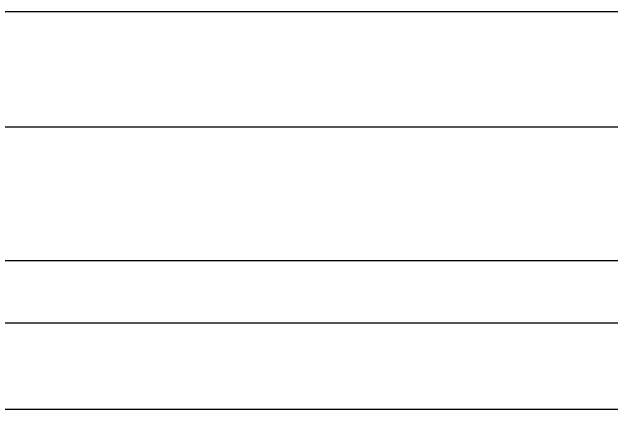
# Model space of a CAD drawing. Header units: inches. Extents: x -343 to 13887, y -13069 to -746.
# Drawn here: x 3371.02 to 3391.85, y -9244.96 to -9231.16 of the extents above; entities that cross this region are included whole.
import ezdxf

# ---------------------------------------------------------------- set-up
doc = ezdxf.new("R2010")
doc.units = ezdxf.units.IN
doc.header["$LTSCALE"] = 17
doc.header["$MEASUREMENT"] = 0
doc.layers.add('OUTLINE', color=1, linetype='Continuous', lineweight=25)

# ---------------------------------------------------------------- blocks, each defined once
blk = doc.blocks.new('fddd')
for p, q in [((-501.996, -3294.125), (-533.815, -3294.125)), ((-399.033, -3298.125), (-539.917, -3298.125)), ((-538.089, -3302.76), (-443.96, -3302.76)), ((-537.997, -3304.923), (-443.96, -3304.923)), ((-535.252, -3307.923), (-405.5, -3307.923))]:
    blk.add_line(p, q)

msp = doc.modelspace()

# ---------------------------------------------------------------- block references
at = {"layer": 'OUTLINE'}
msp.add_blockref('fddd', (3896.495, -5937.038), dxfattribs=at)

doc.saveas('drawing.dxf')
